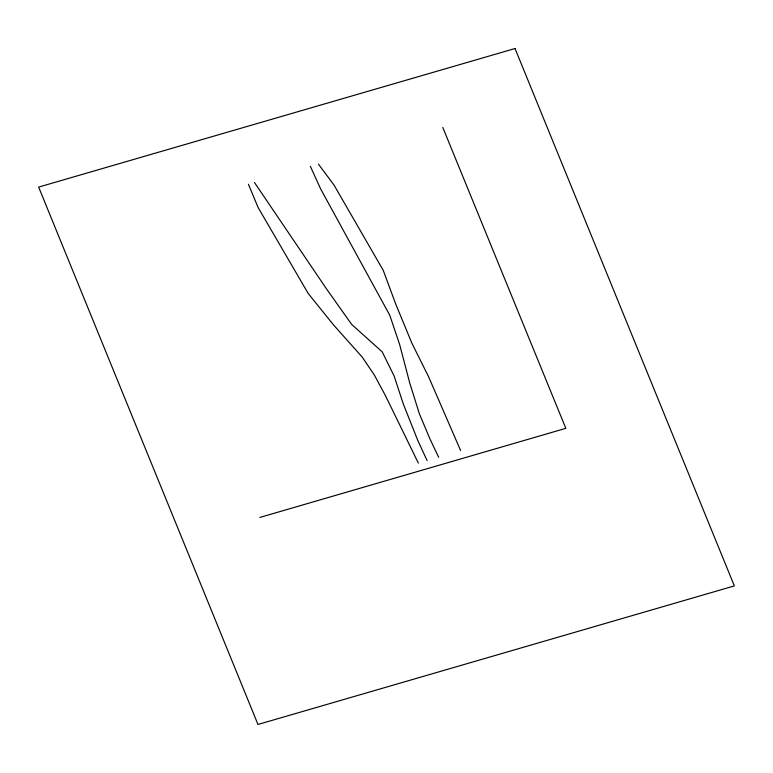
<?xml version="1.0" encoding="UTF-8"?>
<svg xmlns="http://www.w3.org/2000/svg" width="773" height="773" viewBox="0 0 773 773"><rect width="100%" height="100%" fill="white"/><g stroke="black" fill="none" stroke-linecap="round" stroke-linejoin="round"><path stroke-width="1.16" d="M259.776 517.456L565.826 428.329L442.774 127.419M318.428 164.118L334.052 185.114L383.234 270.347L395.766 304.175L411.864 343.135L428.657 376.905L460.631 450.543M254.491 182.534L326.206 288.464L351.647 324.399L382.181 351.831L394.095 375.92L403.351 404.124L417.932 440.765L427.111 460.582M418.377 463.153L385.437 395.631L374.345 375.04L362.218 357.078L333.453 324.834L308.214 293.508L258.124 207.541L248.423 184.293M438.697 457.316L430.02 439.083L419.381 413.806L409.68 382.79L399.66 344.594L389.785 315.268L320.631 188.902L310.369 166.359M515.021 48.525L38.65 187.095L257.979 724.475L734.35 585.905L515.021 48.525"/></g></svg>
